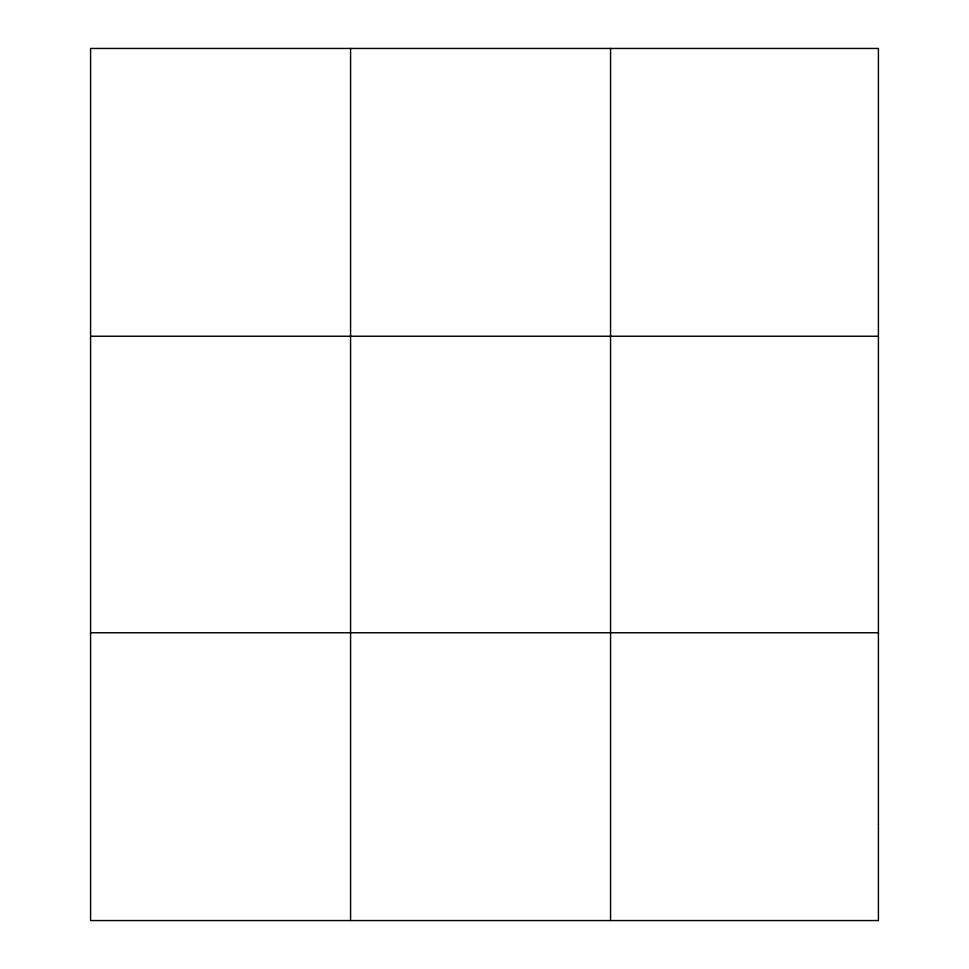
<?xml version="1.0" encoding="UTF-8"?>
<svg xmlns="http://www.w3.org/2000/svg" width="969" height="969" viewBox="0 0 969 969"><rect width="100%" height="100%" fill="white"/><g stroke="black" fill="none" stroke-linecap="round" stroke-linejoin="round"><path stroke-width="1.45" d="M350.572 48.45L350.572 920.55M610.555 48.45L610.555 920.55M90.589 336.243L878.411 336.243M90.589 632.757L878.411 632.757M878.411 824.619L878.411 920.55L90.589 920.55L90.589 48.45L878.411 48.45L878.411 824.619"/></g></svg>
